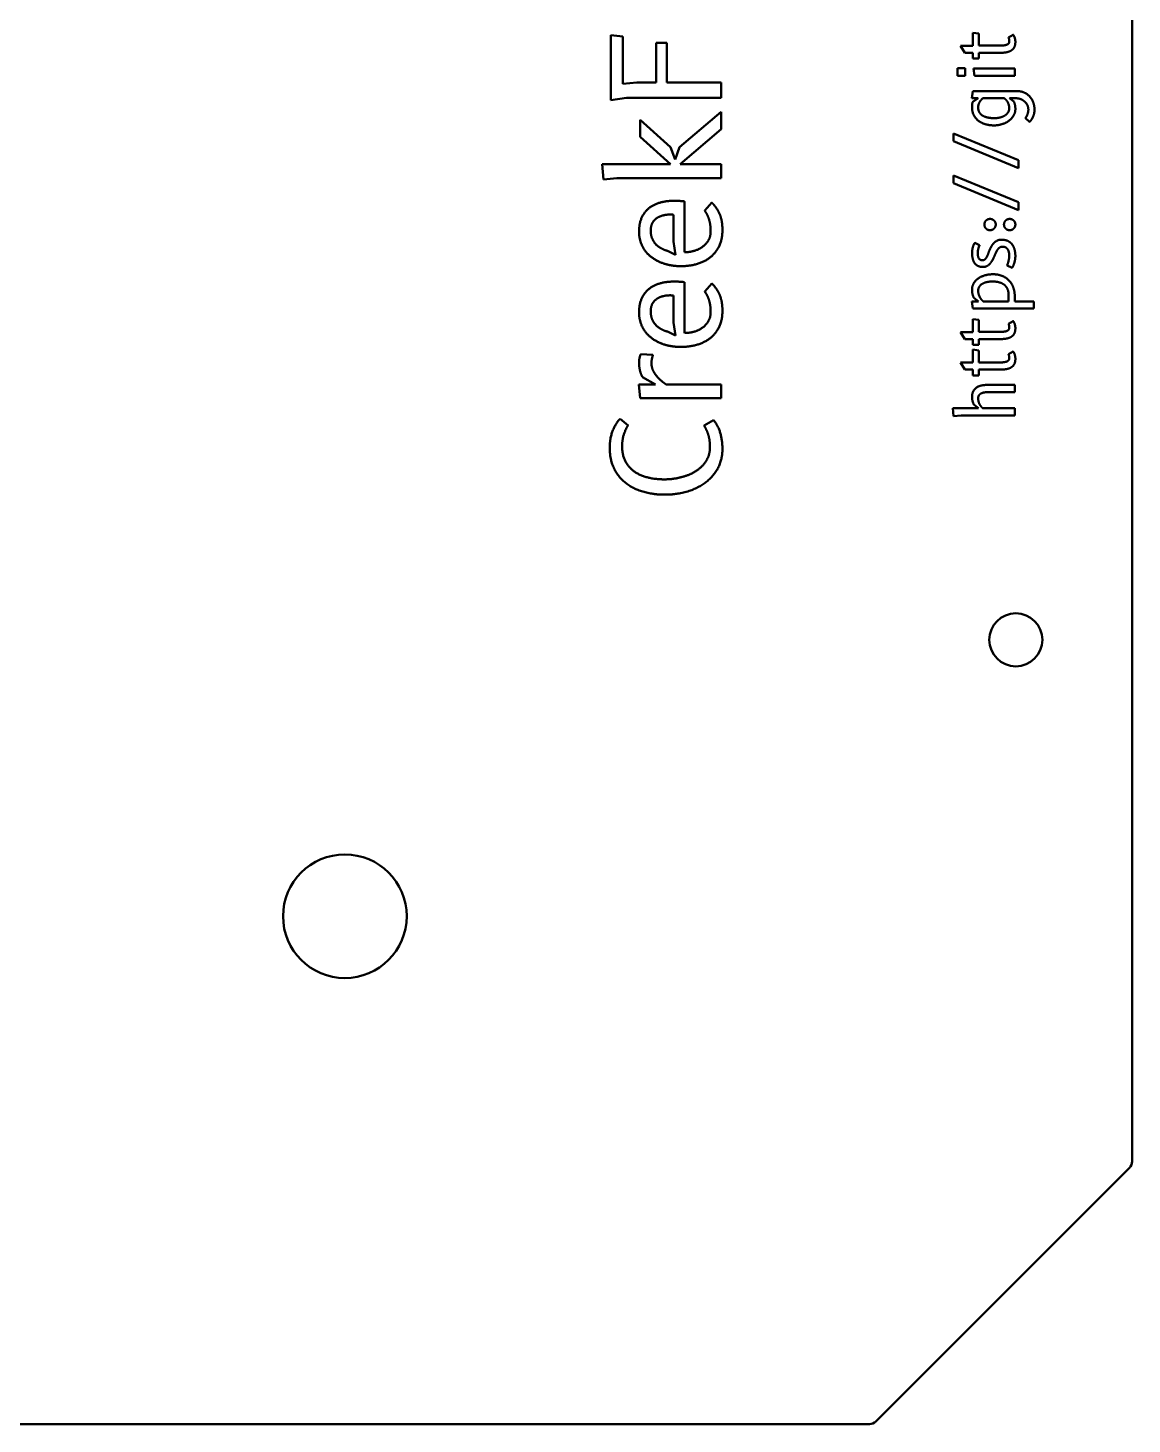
# Model space of a CAD drawing. Header units: millimetres. Extents: x 15 to 397, y 12 to 294.
# Drawn here: x 337 to 397.3, y 11.9 to 88.2 of the extents above; entities that cross this region are included whole.
import ezdxf

# ---------------------------------------------------------------- set-up
doc = ezdxf.new("R2010")
doc.units = ezdxf.units.MM
doc.layers.add('Visible (ANSI)', color=7, linetype='Continuous', lineweight=50)

msp = doc.modelspace()

# ---------------------------------------------------------------- linework, layer by layer
at = {"layer": 'Visible (ANSI)'}
for p, q in [((397.269, 26.272), (397.269, 279.574)), ((368.804, 84.271), (368.804, 87.824)), ((368.804, 87.824), (369.447, 87.746)), ((369.447, 87.746), (369.447, 85.158)), ((388.566, 87.243), (388.566, 87.952)), ((388.566, 87.952), (388.901, 87.911)), ((388.901, 87.911), (388.901, 87.254)), ((390.523, 87.698), (390.777, 87.841)), ((371.273, 85.235), (371.273, 87.404)), ((371.273, 87.404), (371.848, 87.404)), ((371.848, 87.404), (371.848, 85.235)), ((388.13, 86.857), (387.898, 87.243)), ((387.898, 87.243), (388.566, 87.243)), ((388.901, 87.254), (390.076, 87.254)), ((388.566, 86.857), (388.13, 86.857)), ((388.566, 86.545), (388.566, 86.857)), ((388.901, 86.545), (388.566, 86.545)), ((390.027, 86.857), (388.901, 86.857)), ((388.901, 86.857), (388.901, 86.545)), ((387.731, 85.593), (387.731, 86.016)), ((387.731, 86.016), (388.149, 86.016)), ((388.149, 85.593), (387.731, 85.593)), ((388.149, 86.016), (388.149, 85.593)), ((388.615, 86.003), (390.86, 86.003)), ((388.658, 85.607), (388.615, 86.003)), ((390.86, 85.607), (388.658, 85.607)), ((390.86, 86.003), (390.86, 85.607)), ((369.447, 85.158), (370.209, 85.235)), ((370.209, 85.235), (371.273, 85.235)), ((371.848, 85.235), (374.826, 85.235)), ((374.826, 85.235), (374.826, 84.39)), ((388.523, 84.375), (388.564, 84.771)), ((388.564, 84.771), (390.955, 84.771)), ((369.649, 84.39), (368.804, 84.271)), ((374.826, 84.39), (369.649, 84.39)), ((388.86, 84.375), (388.523, 84.375)), ((388.564, 84.175), (388.86, 84.375)), ((390.286, 84.375), (389.119, 84.375)), ((390.925, 84.375), (390.577, 84.375)), ((390.577, 84.375), (390.806, 84.194)), ((370.406, 82.263), (370.406, 83.187)), ((370.406, 83.187), (372.056, 81.698)), ((372.549, 81.698), (374.826, 83.633)), ((374.826, 83.633), (374.826, 82.683)), ((391.669, 83.078), (391.44, 83.283)), ((374.826, 82.683), (372.59, 80.78)), ((387.523, 82.445), (391.068, 80.986)), ((387.523, 82.03), (387.523, 82.445)), ((372.056, 80.78), (370.406, 82.263)), ((372.056, 81.698), (372.305, 81.024)), ((372.305, 81.024), (372.549, 81.698)), ((391.068, 80.547), (387.523, 82.03)), ((391.068, 80.986), (391.068, 80.547)), ((368.399, 79.939), (368.321, 80.78)), ((368.321, 80.78), (372.056, 80.78)), ((372.59, 80.78), (374.826, 80.78)), ((374.826, 80.78), (374.826, 80.017)), ((387.523, 80.151), (391.068, 78.692)), ((387.523, 79.736), (387.523, 80.151)), ((369.125, 80.017), (368.399, 79.939)), ((374.826, 80.017), (369.125, 80.017)), ((391.068, 78.253), (387.523, 79.736)), ((372.818, 78.741), (372.818, 75.961)), ((373.923, 78.238), (374.307, 78.674)), ((391.068, 78.692), (391.068, 78.253)), ((372.217, 76.542), (372.217, 78.01)), ((372.326, 75.826), (372.217, 76.542)), ((388.674, 76.466), (388.941, 76.347)), ((371.885, 76.039), (372.326, 75.826)), ((390.715, 75.102), (390.44, 75.239)), ((372.818, 74.327), (372.818, 71.547)), ((373.923, 73.824), (374.307, 74.26)), ((372.217, 72.128), (372.217, 73.596)), ((388.564, 72.881), (388.523, 73.277)), ((388.523, 73.277), (388.89, 73.277)), ((388.89, 73.277), (388.626, 73.474)), ((389.135, 73.277), (390.526, 73.277)), ((390.526, 73.277), (390.526, 73.619)), ((390.86, 73.579), (390.86, 73.277)), ((390.86, 73.277), (391.904, 73.277)), ((391.904, 73.277), (391.904, 72.881)), ((391.904, 72.881), (388.564, 72.881)), ((372.326, 71.412), (372.217, 72.128)), ((388.566, 71.598), (388.566, 72.307)), ((388.566, 72.307), (388.901, 72.266)), ((388.901, 72.266), (388.901, 71.609)), ((390.523, 72.053), (390.777, 72.196)), ((371.885, 71.625), (372.326, 71.412)), ((388.13, 71.212), (387.898, 71.598)), ((387.898, 71.598), (388.566, 71.598)), ((388.566, 71.212), (388.13, 71.212)), ((388.566, 70.9), (388.566, 71.212)), ((388.901, 71.609), (390.076, 71.609)), ((390.027, 71.212), (388.901, 71.212)), ((388.901, 71.212), (388.901, 70.9)), ((370.432, 70.385), (371.096, 70.349)), ((388.901, 70.9), (388.566, 70.9)), ((388.566, 69.929), (388.566, 70.638)), ((388.566, 70.638), (388.901, 70.598)), ((388.901, 70.598), (388.901, 69.94)), ((390.523, 70.385), (390.777, 70.528)), ((388.13, 69.544), (387.898, 69.929)), ((387.898, 69.929), (388.566, 69.929)), ((388.566, 69.544), (388.13, 69.544)), ((388.566, 69.231), (388.566, 69.544)), ((388.901, 69.94), (390.076, 69.94)), ((390.027, 69.544), (388.901, 69.544)), ((388.901, 69.544), (388.901, 69.231)), ((370.406, 67.978), (370.329, 68.741)), ((370.329, 68.741), (371.231, 68.741)), ((371.231, 68.741), (370.526, 69.14)), ((371.812, 68.741), (374.826, 68.741)), ((374.826, 68.741), (374.826, 67.978)), ((388.901, 69.231), (388.566, 69.231)), ((389.337, 68.708), (390.86, 68.708)), ((390.86, 68.708), (390.86, 68.312)), ((374.826, 67.978), (370.406, 67.978)), ((390.86, 68.312), (389.38, 68.312)), ((387.521, 66.999), (387.48, 67.436)), ((387.48, 67.436), (388.879, 67.436)), ((388.879, 67.436), (388.636, 67.622)), ((389.122, 67.436), (390.86, 67.436)), ((390.86, 67.436), (390.86, 67.039)), ((369.307, 66.863), (369.737, 66.5)), ((373.897, 66.484), (374.406, 66.79)), ((387.938, 67.039), (387.521, 66.999)), ((390.86, 67.039), (387.938, 67.039)), ((383.274, 12.069), (397.123, 25.919)), ((29.619, 11.923), (382.92, 11.923))]:
    msp.add_line(p, q, dxfattribs=at)
for centre, radius in [((390.919, 54.781), 1.45), ((354.269, 39.673), 3.378)]:
    msp.add_circle(centre, radius, dxfattribs=at)
for centre, start, end in [((396.769, 26.272), 315, 0), ((382.92, 12.423), 270, 315)]:
    msp.add_arc(centre, 0.5, start, end, dxfattribs=at)
for points in [[(390.777, 87.841), (390.793, 87.825), (390.833, 87.752), (390.871, 87.653), (390.895, 87.526), (390.895, 87.453)], [(390.895, 87.453), (390.895, 87.264), (390.758, 87.03), (390.521, 86.901), (390.205, 86.857), (390.027, 86.857)], [(390.076, 87.254), (390.213, 87.254), (390.399, 87.286), (390.513, 87.345), (390.561, 87.434), (390.561, 87.494)], [(390.542, 87.642), (390.534, 87.674), (390.523, 87.698)], [(390.561, 87.494), (390.561, 87.539), (390.55, 87.615), (390.542, 87.642)], [(390.955, 84.771), (391.16, 84.771), (391.518, 84.631), (391.785, 84.369), (391.939, 83.989), (391.939, 83.752)], [(388.529, 83.887), (388.529, 83.962), (388.542, 84.111), (388.564, 84.175)], [(388.992, 84.243), (388.944, 84.178), (388.863, 83.995), (388.863, 83.876)], [(389.119, 84.375), (389.049, 84.318), (388.992, 84.243)], [(390.558, 83.822), (390.558, 83.93), (390.513, 84.097), (390.434, 84.232), (390.337, 84.334), (390.286, 84.375)], [(390.806, 84.194), (390.82, 84.175), (390.85, 84.105), (390.877, 84.005), (390.895, 83.871), (390.895, 83.79)], [(391.604, 83.755), (391.604, 83.884), (391.496, 84.111), (391.313, 84.278), (391.065, 84.375), (390.925, 84.375)], [(389.723, 82.892), (389.478, 82.892), (389.044, 83.016), (388.717, 83.267), (388.529, 83.639), (388.529, 83.887)], [(388.863, 83.876), (388.863, 83.749), (388.941, 83.566), (389.076, 83.434), (389.254, 83.353), (389.451, 83.305), (389.653, 83.288), (389.747, 83.288)], [(390.895, 83.79), (390.895, 83.601), (390.709, 83.272), (390.391, 83.03), (389.963, 82.892), (389.723, 82.892)], [(389.747, 83.288), (389.925, 83.288), (390.221, 83.367), (390.437, 83.507), (390.558, 83.704), (390.558, 83.822)], [(391.44, 83.283), (391.486, 83.342), (391.523, 83.418)], [(391.523, 83.418), (391.553, 83.483), (391.604, 83.655), (391.604, 83.755)], [(391.804, 83.251), (391.747, 83.151), (391.669, 83.078)], [(391.939, 83.752), (391.939, 83.588), (391.855, 83.34), (391.804, 83.251)], [(370.339, 77.087), (370.339, 77.517), (370.619, 78.155), (371.127, 78.57), (371.833, 78.772), (372.263, 78.772)], [(372.263, 78.772), (372.388, 78.772), (372.684, 78.757), (372.818, 78.741)], [(374.307, 78.674), (374.437, 78.549), (374.649, 78.254), (374.81, 77.891), (374.893, 77.455), (374.893, 77.185)], [(372.04, 78.02), (371.812, 78.02), (371.423, 77.911), (371.138, 77.699), (370.977, 77.372), (370.977, 77.144)], [(372.217, 78.01), (372.17, 78.015), (372.082, 78.02), (372.04, 78.02)], [(374.25, 77.107), (374.25, 77.361), (374.172, 77.745), (374.063, 78.015), (373.954, 78.191), (373.923, 78.238)], [(372.616, 75.198), (372.331, 75.198), (371.771, 75.302), (371.267, 75.51), (370.832, 75.826), (370.52, 76.241), (370.339, 76.77), (370.339, 77.087)], [(370.977, 77.144), (370.977, 76.879), (371.148, 76.495), (371.418, 76.236), (371.739, 76.075), (371.885, 76.039)], [(374.893, 77.185), (374.893, 76.651), (374.515, 75.899), (373.882, 75.421), (373.062, 75.198), (372.616, 75.198)], [(372.818, 75.961), (373.119, 75.961), (373.638, 76.127), (374.027, 76.423), (374.25, 76.843), (374.25, 77.107)], [(389.203, 77.471), (389.203, 77.536), (389.248, 77.649), (389.332, 77.733), (389.445, 77.781), (389.51, 77.781)], [(389.51, 77.164), (389.445, 77.164), (389.332, 77.213), (389.248, 77.296), (389.203, 77.407), (389.203, 77.471)], [(389.51, 77.781), (389.575, 77.781), (389.69, 77.733), (389.774, 77.649), (389.823, 77.539), (389.823, 77.477)], [(389.823, 77.477), (389.823, 77.412), (389.774, 77.296), (389.69, 77.213), (389.575, 77.164), (389.51, 77.164)], [(390.273, 77.471), (390.273, 77.536), (390.321, 77.649), (390.405, 77.733), (390.518, 77.781), (390.583, 77.781)], [(390.583, 77.164), (390.518, 77.164), (390.405, 77.213), (390.321, 77.296), (390.273, 77.407), (390.273, 77.471)], [(390.583, 77.781), (390.647, 77.781), (390.763, 77.733), (390.847, 77.649), (390.895, 77.539), (390.895, 77.477)], [(390.895, 77.477), (390.895, 77.412), (390.847, 77.296), (390.763, 77.213), (390.647, 77.164), (390.583, 77.164)], [(388.529, 75.932), (388.529, 76.013), (388.553, 76.167), (388.593, 76.31), (388.647, 76.426), (388.674, 76.466)], [(388.941, 76.347), (388.922, 76.31), (388.884, 76.204), (388.855, 76.091), (388.839, 75.978), (388.839, 75.927)], [(389.534, 76.183), (389.575, 76.264), (389.682, 76.431), (389.828, 76.563), (390.011, 76.647), (390.127, 76.647)], [(390.127, 76.647), (390.337, 76.647), (390.631, 76.504), (390.812, 76.261), (390.895, 75.935), (390.895, 75.749)], [(389.124, 75.156), (388.965, 75.156), (388.736, 75.269), (388.596, 75.474), (388.529, 75.76), (388.529, 75.932)], [(388.839, 75.927), (388.839, 75.706), (388.971, 75.522), (389.103, 75.522)], [(389.103, 75.522), (389.189, 75.522), (389.305, 75.644), (389.397, 75.835), (389.478, 76.07), (389.534, 76.183)], [(390.192, 76.264), (390.114, 76.264), (389.998, 76.199), (389.909, 76.089), (389.833, 75.943), (389.763, 75.779), (389.69, 75.609), (389.647, 75.531)], [(390.561, 75.773), (390.561, 75.87), (390.521, 76.048), (390.434, 76.183), (390.294, 76.264), (390.192, 76.264)], [(390.44, 75.239), (390.464, 75.291), (390.51, 75.428), (390.542, 75.574), (390.561, 75.717), (390.561, 75.773)], [(390.895, 75.749), (390.895, 75.676), (390.868, 75.498), (390.82, 75.318), (390.753, 75.156), (390.715, 75.102)], [(389.647, 75.531), (389.604, 75.458), (389.504, 75.323), (389.38, 75.218), (389.224, 75.156), (389.124, 75.156)], [(370.339, 72.672), (370.339, 73.103), (370.619, 73.741), (371.127, 74.156), (371.833, 74.358), (372.263, 74.358)], [(372.263, 74.358), (372.388, 74.358), (372.684, 74.343), (372.818, 74.327)], [(374.307, 74.26), (374.437, 74.135), (374.649, 73.839), (374.81, 73.476), (374.893, 73.041), (374.893, 72.771)], [(388.529, 73.921), (388.529, 74.094), (388.69, 74.398), (388.992, 74.625), (389.418, 74.757), (389.68, 74.757)], [(389.653, 74.361), (389.451, 74.361), (389.151, 74.283), (388.957, 74.145), (388.863, 73.962), (388.863, 73.859)], [(390.526, 73.619), (390.526, 73.811), (390.399, 74.091), (390.17, 74.274), (389.847, 74.361), (389.653, 74.361)], [(389.68, 74.757), (389.938, 74.757), (390.37, 74.59), (390.685, 74.283), (390.86, 73.849), (390.86, 73.579)], [(372.04, 73.606), (371.812, 73.606), (371.423, 73.497), (371.138, 73.284), (370.977, 72.958), (370.977, 72.729)], [(372.217, 73.596), (372.17, 73.601), (372.082, 73.606), (372.04, 73.606)], [(374.25, 72.693), (374.25, 72.947), (374.172, 73.331), (374.063, 73.601), (373.954, 73.777), (373.923, 73.824)], [(388.626, 73.474), (388.588, 73.536), (388.529, 73.76), (388.529, 73.921)], [(388.863, 73.859), (388.863, 73.76), (388.914, 73.582), (388.995, 73.433), (389.089, 73.317), (389.135, 73.277)], [(372.616, 70.784), (372.331, 70.784), (371.771, 70.888), (371.267, 71.095), (370.832, 71.412), (370.52, 71.827), (370.339, 72.356), (370.339, 72.672)], [(370.977, 72.729), (370.977, 72.465), (371.148, 72.081), (371.418, 71.822), (371.739, 71.661), (371.885, 71.625)], [(374.893, 72.771), (374.893, 72.237), (374.515, 71.485), (373.882, 71.007), (373.062, 70.784), (372.616, 70.784)], [(372.818, 71.547), (373.119, 71.547), (373.638, 71.713), (374.027, 72.008), (374.25, 72.429), (374.25, 72.693)], [(390.895, 71.808), (390.895, 71.619), (390.758, 71.385), (390.521, 71.255), (390.205, 71.212), (390.027, 71.212)], [(390.076, 71.609), (390.213, 71.609), (390.399, 71.641), (390.513, 71.7), (390.561, 71.789), (390.561, 71.848)], [(390.542, 71.997), (390.534, 72.029), (390.523, 72.053)], [(390.561, 71.848), (390.561, 71.894), (390.55, 71.97), (390.542, 71.997)], [(390.777, 72.196), (390.793, 72.18), (390.833, 72.107), (390.871, 72.007), (390.895, 71.881), (390.895, 71.808)], [(370.339, 69.902), (370.339, 70.084), (370.401, 70.328), (370.432, 70.385)], [(371.096, 70.349), (371.081, 70.286), (371.018, 70.048), (371.018, 69.871)], [(390.542, 70.328), (390.534, 70.36), (390.523, 70.385)], [(390.561, 70.18), (390.561, 70.226), (390.55, 70.301), (390.542, 70.328)], [(390.777, 70.528), (390.793, 70.511), (390.833, 70.439), (390.871, 70.339), (390.895, 70.212), (390.895, 70.139)], [(370.526, 69.14), (370.495, 69.192), (370.427, 69.353), (370.375, 69.55), (370.339, 69.778), (370.339, 69.902)], [(371.018, 69.871), (371.018, 69.711), (371.148, 69.394), (371.366, 69.104), (371.651, 68.849), (371.812, 68.741)], [(390.895, 70.139), (390.895, 69.951), (390.758, 69.716), (390.521, 69.587), (390.205, 69.544), (390.027, 69.544)], [(390.076, 69.94), (390.213, 69.94), (390.399, 69.972), (390.513, 70.032), (390.561, 70.121), (390.561, 70.18)], [(388.529, 68.061), (388.529, 68.374), (388.946, 68.708), (389.337, 68.708)], [(388.636, 67.622), (388.591, 67.703), (388.529, 67.929), (388.529, 68.061)], [(389.38, 68.312), (389.24, 68.312), (389.044, 68.263), (388.92, 68.177), (388.863, 68.048), (388.863, 67.967)], [(388.863, 67.967), (388.863, 67.883), (388.903, 67.73), (388.971, 67.592), (389.065, 67.476), (389.122, 67.436)], [(368.736, 65.286), (368.736, 65.748), (369.032, 66.572), (369.307, 66.863)], [(369.737, 66.5), (369.608, 66.308), (369.416, 65.727), (369.416, 65.353)], [(374.209, 65.296), (374.209, 65.478), (374.177, 65.779), (374.105, 66.054), (373.985, 66.329), (373.897, 66.484)], [(374.406, 66.79), (374.67, 66.463), (374.893, 65.67), (374.893, 65.193)], [(371.734, 62.713), (371.127, 62.713), (370.038, 63.019), (369.219, 63.652), (368.736, 64.622), (368.736, 65.286)], [(369.416, 65.353), (369.416, 64.861), (369.784, 64.181), (370.417, 63.745), (371.252, 63.548), (371.724, 63.548)], [(371.724, 63.548), (371.999, 63.548), (372.58, 63.636), (373.135, 63.818), (373.622, 64.103), (373.991, 64.492), (374.209, 64.99), (374.209, 65.296)], [(374.893, 65.193), (374.893, 64.617), (374.39, 63.694), (373.534, 63.05), (372.383, 62.713), (371.734, 62.713)]]:
    msp.add_open_spline(points, degree=2, dxfattribs=at)

doc.saveas('drawing.dxf')
